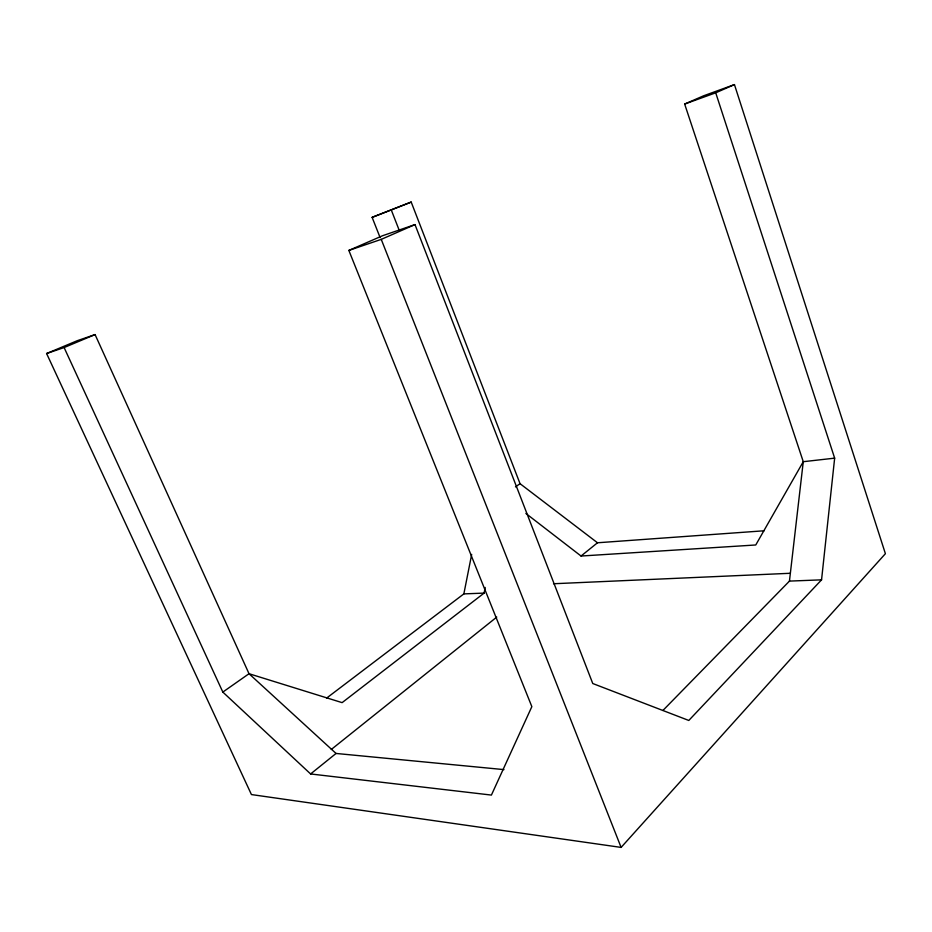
<?xml version="1.0" encoding="UTF-8"?>
<svg xmlns="http://www.w3.org/2000/svg" width="932" height="932" viewBox="0 0 932 932"><rect width="100%" height="100%" fill="white"/><g stroke="black" fill="none" stroke-linecap="round" stroke-linejoin="round"><path stroke-width="1.4" d="M46.6 353.531L64.11 347.554L222.83 692.08L310.612 773.956L491.409 795.078L531.846 706.642L348.848 250.428L382.516 235.749L414.996 224.589L592.764 683.517L688.795 720.459L821.558 579.844L834.653 458.148L715.718 92.804L734.451 84.591L885.4 553.69L621.108 847.409L251.43 794.565L46.6 353.531L77.286 340.693L95.076 334.576L249.019 673.719L336.056 753.452L503.967 769.611M662.943 710.44L789.451 581.102L803.268 461.701L684.659 104.058L703.602 95.798L734.451 84.591M222.83 692.08L249.019 673.719L342.114 702.635L484.092 593.102L485.188 587.451M326.619 698.091L463.856 593.894L471.674 554.4M310.612 773.956L336.056 753.452M525.881 513.45L581.044 556.031L597.494 542.774L764.065 530.786M331.291 749.468L496.756 617.089M515.466 486.9L520.044 483.685L597.494 542.774M348.848 250.428L381.246 239.373L414.996 224.589M380.116 237.59L372.124 217.354L411.198 202.069L520.044 483.685M64.11 347.554L95.076 334.576M372.124 217.354L411.198 202.069M684.659 104.058L715.718 92.804M834.653 458.148L803.268 461.701L755.759 544.975L581.044 556.031M553.526 583.747L790.185 573.285M463.856 593.894L484.092 593.102M789.451 581.102L821.558 579.844M381.246 239.373L621.108 847.409M391.428 210.352L399.35 230.647"/></g></svg>
